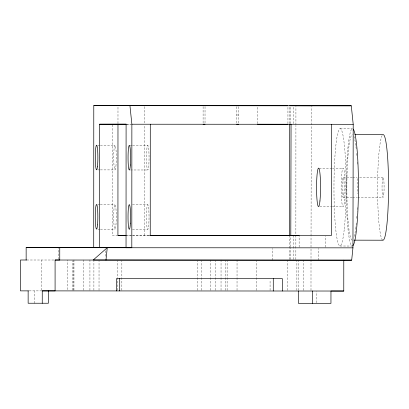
<?xml version="1.0" encoding="UTF-8"?>
<svg xmlns="http://www.w3.org/2000/svg" width="409" height="409" viewBox="0 0 409 409"><rect width="100%" height="100%" fill="white"/><g stroke="black" fill="none" stroke-linecap="round" stroke-linejoin="round"><path stroke-width="0.31" stroke-dasharray="2.04 1.53" d="M34.284 303.238L34.29 290.886M41.544 290.257L41.56 260.006M58.482 259.398L58.487 248.278M67.48 289.638L67.495 260.017M72.26 290.272L72.275 260.651M73.543 290.272L73.554 260.651M73.957 290.272L73.973 260.022M83.451 290.278L83.467 260.027M89.929 290.278L89.944 260.032M93.896 290.283L93.906 260.661M99.024 290.283L99.039 260.666M105.435 256.331L105.435 250.773M112.204 124.801L112.153 235.333L117.347 235.339M117.449 290.293L117.465 260.671M117.976 123.528L117.986 106.325M121.851 290.293L121.862 260.676M144.469 235.4L144.52 124.873M144.525 122.956L144.53 106.34M197.307 290.329L197.322 260.707M201.703 290.329L201.719 260.712M203.099 122.94L203.104 106.325M205.021 122.94L205.032 106.33M210.64 290.334L210.655 260.083M215.737 290.339L215.748 260.717M221.034 290.339L221.049 260.088M225.829 290.344L225.84 260.722M227.118 290.344L227.133 260.722M236.627 123.022L236.632 105.727M237.031 290.349L237.046 260.098M238.549 123.022L238.554 106.35M256.54 290.354L256.555 260.738M257.542 123.605L257.552 106.355M270.073 290.375L270.078 279.874M272.558 260.144L272.563 248.411M287.415 290.375L287.43 260.15M287.936 123.636L287.941 106.386M289.46 259.48L289.465 248.713M289.465 248.079L289.47 236.044M289.511 123.62L289.521 106.376M290.789 259.485L290.794 247.45M290.794 246.816L290.799 235.41M290.84 123.62L290.85 106.381M293.355 259.485L293.36 248.718M293.36 248.084L293.365 236.049M293.406 123.625L293.411 106.381M295.855 259.485L295.86 248.641M295.86 248.002L295.917 125.522M295.917 124.883L295.927 106.381M296.873 290.37L296.888 260.753M298.708 290.375L298.718 260.753M299.132 247.154L299.137 235.42M303.386 290.38L303.401 260.16M310.993 290.375L311.014 248.462M316.847 302.747L316.852 291.632M318.268 260.165L318.274 248.432M325.676 247.194L325.682 236.075M311.014 247.194L311.034 236.361M311.039 235.727L311.275 125.527M311.275 124.888L311.315 106.417M126.095 124.229L131.177 124.229M97.858 145.19L99.765 145.19M100.399 145.19L115.016 145.195M130.123 145.42L132.03 145.42M132.664 145.42L147.915 145.425A12.352 1.283 -90 0 1 148.799 165.011A12.352 1.283 -90 0 1 146.591 162.68A12.352 1.283 -90 0 1 147.915 145.425M97.848 169.893L99.755 169.893M100.389 169.893L115.006 169.904M130.466 169.975L147.623 169.986M343.151 177.552L352.026 177.547M352.66 177.547L357.098 177.547M359.634 177.542L383.09 177.526M343.11 197.317L351.985 197.312M352.619 197.312L357.057 197.307M357.691 197.307L383.049 197.291M97.736 204.515L99.643 204.515M100.282 204.515L114.893 204.52M132.496 204.638L147.746 204.643A12.352 1.283 -90 0 1 148.85 223.176A12.352 1.283 -90 0 1 146.626 223.171A12.352 1.283 -90 0 1 147.746 204.643M97.915 229.152L99.822 229.152M100.456 229.152L115.072 229.158M132.485 229.342L147.736 229.347M131.933 235.344L126.831 235.339L131.964 235.344M132.572 235.344L149.162 235.349M132.603 235.344L149.571 235.405M26.779 260.001L54.203 260.012M29.136 290.881L41.646 290.886M236.627 114.99L238.549 114.995M340.196 128.666L352.481 128.692M319.235 168.155L331.832 168.186M332.461 168.186L343.171 168.211M319.777 206.606L331.745 206.637M332.379 206.637L343.09 206.663M339.945 246.008L352.231 246.039A58.671 6.094 -89.9 0 1 346.259 189.275A58.671 6.094 -89.9 0 1 352.083 128.815M126.826 124.188L130.619 124.198M382.599 240.103A52.807 5.481 -89.9 0 1 377.584 187.409A52.807 5.481 -89.9 0 1 382.824 134.714M353.882 136.335A52.807 5.481 -89.9 0 1 356.311 150.006M356.628 153.395A52.807 5.481 -89.9 0 1 356.863 156.437M357.226 162.138A52.807 5.481 -89.9 0 1 357.348 164.602M357.778 178.58A52.807 5.481 -89.9 0 1 357.783 193.61M357.374 207.552A52.807 5.481 -89.9 0 1 357.185 211.33M356.873 216.351A52.807 5.481 -89.9 0 1 356.633 219.49M356.321 223.033A52.807 5.481 -89.9 0 1 355.922 226.709M355.845 227.363A52.807 5.481 -89.9 0 1 353.816 237.936M352.241 240.149A52.807 5.481 -89.9 0 1 346.873 187.342A52.807 5.481 -89.9 0 1 352.466 134.535M344.286 228.825A58.671 6.094 -89.9 0 0 341.766 130.665A58.671 6.094 -89.9 0 0 334.153 202.521A58.671 6.094 -89.9 0 0 344.286 228.825M115.951 224.904A12.352 1.283 -90 0 0 115.231 204.704A12.352 1.283 -90 0 0 113.774 220.911A12.352 1.283 -90 0 0 115.951 224.904M115.916 166.284A12.352 1.283 -90 0 0 115.348 145.619A12.352 1.283 -90 0 0 113.768 160.747A12.352 1.283 -90 0 0 115.916 166.284M383.78 194.398A9.882 1.028 -89.9 0 0 383.356 177.864A9.882 1.028 -89.9 0 0 382.072 189.965A9.882 1.028 -89.9 0 0 383.78 194.398M343.841 194.423A9.882 1.028 -89.9 0 0 343.417 177.889A9.882 1.028 -89.9 0 0 342.134 189.991A9.882 1.028 -89.9 0 0 343.841 194.423M344.511 201.029A19.228 1.994 -89.9 0 0 343.688 168.866A19.228 1.994 -89.9 0 0 341.193 192.409A19.228 1.994 -89.9 0 0 344.511 201.029"/><path stroke-width="0.61" d="M26.145 260.001L26.15 247.644L126.279 247.69M28.144 290.881L28.139 303.233L48.39 303.243L48.395 290.891M42.245 303.238L42.25 290.886L343.775 291.034L343.79 260.18L351.684 260.155L352.947 247.849L353.207 124.326L351.295 105.793L289.521 105.742M26.15 247.644L59.76 247.716L59.755 260.017L55.092 260.022L55.087 290.906L42.25 290.886M93.722 247.68L93.784 105.629L351.295 105.793M99.489 247.68L99.545 124.213L126.192 124.188L99.545 124.213M116.504 290.922L116.509 278.57L282.363 278.647L282.358 290.998M117.894 235.339L126.192 235.339L117.925 235.339L117.976 124.167M119.709 290.922L119.714 278.57M126.095 124.229L126.038 247.747L352.947 247.849M93.784 105.629L129.95 105.696L131.867 124.224L131.81 247.747L58.487 247.665M150.241 235.405L150.292 124.234M273.278 290.993L273.284 278.641M298.427 291.004L298.422 303.355L330.953 303.371L330.963 291.019L343.775 291.034M312.527 303.366L312.532 291.014M353.207 124.326L331.709 124.29L331.454 235.461L149.827 235.349M105.977 260.058L107.245 247.736L93.175 260.032L351.684 260.155M312.599 105.767L295.927 105.742M117.986 105.691L287.941 105.747M131.867 124.224L331.709 124.29M149.801 235.349L299.137 235.42M26.667 260.001L20.465 259.996L20.45 290.876L28.518 290.881M55.092 260.022L343.79 260.18M203.104 105.686L205.032 105.691M236.632 105.727L238.554 105.732M203.099 124.218L205.021 124.218M236.622 124.254L238.549 124.259M257.542 124.244L287.936 124.275M354.976 134.541L383.182 134.602A52.807 5.481 -89.9 0 1 388.55 187.414A52.807 5.481 -89.9 0 1 382.957 240.216L354.122 240.155M353.274 129.193A58.671 6.094 -89.9 0 1 358.437 189.295A58.671 6.094 -89.9 0 1 352.624 245.911M289.73 124.27L289.47 235.41L290.799 235.41L291.06 124.27L289.73 124.27M130.42 223.166A12.352 1.283 -90 0 0 129.321 204.638A12.352 1.283 -90 0 0 128.201 223.166A12.352 1.283 -90 0 0 130.42 223.166M97.521 224.899A12.352 1.283 -90 0 0 96.8 204.694A12.352 1.283 -90 0 0 95.343 220.901A12.352 1.283 -90 0 0 97.521 224.899M97.485 166.274A12.352 1.283 -90 0 0 96.923 145.609A12.352 1.283 -90 0 0 95.343 160.737A12.352 1.283 -90 0 0 97.485 166.274M130.374 165.001A12.352 1.283 -90 0 0 129.484 145.42A12.352 1.283 -90 0 0 128.165 162.67A12.352 1.283 -90 0 0 130.374 165.001M319.94 200.977A19.228 1.994 -89.9 0 0 319.117 168.81A19.228 1.994 -89.9 0 0 316.622 192.353A19.228 1.994 -89.9 0 0 319.94 200.977"/></g></svg>
